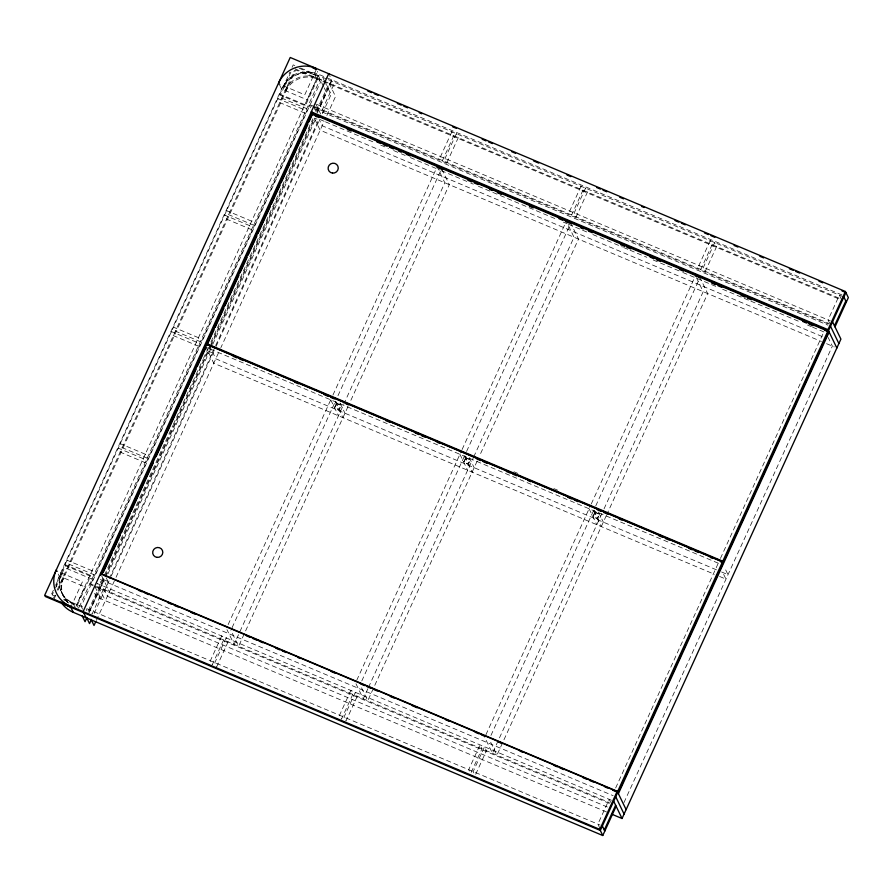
<?xml version="1.0" encoding="UTF-8"?>
<svg xmlns="http://www.w3.org/2000/svg" width="893" height="893" viewBox="0 0 893 893"><rect width="100%" height="100%" fill="white"/><g stroke="black" fill="none" stroke-linecap="round" stroke-linejoin="round"><path stroke-width="0.67" stroke-dasharray="4.46 3.35" d="M53.357 590.228L51.682 593.89L55.433 595.464M55.578 585.361L289.857 72.21M292.089 67.332L293.194 64.888L295.695 65.948M53.323 592.517L52.207 594.961L55.958 596.535M55.545 587.65L65.557 565.716L90.561 576.253L77.211 605.499L63.459 599.705M290.939 72.054L280.369 95.216L305.361 105.754L318.723 76.508L298.72 68.069M53.613 597.864L54.774 595.33M57.085 590.251L294.545 70.145M54.127 598.935L55.868 595.129M58.179 590.061L295.639 69.944L839.889 299.367M70.815 607.251L82.424 581.823L56.784 571.018M316.39 69.364L304.77 94.792L279.129 83.987M76.017 606.247L84.868 586.88L59.217 576.063L57.755 573.038M79.176 607.162L320.118 79.41M125.813 528.466L87.592 612.185L86.141 609.205M126.393 527.194L139.129 499.287M139.71 498.015L172.729 425.704M173.309 424.443L202.845 359.745M203.425 358.473L208.627 347.053M210.949 341.986L312.885 118.713M316.356 111.1L329.093 83.194M88.675 612.018L210.313 345.591M210.893 344.318L314.213 117.932L320.152 130.211L821.426 341.517M316.87 112.172L331.649 79.812L329.696 75.771M89.099 612.844L105.05 577.905M105.631 576.632L210.145 347.712M210.726 346.439L314.972 118.099M317.294 113.02L326.559 92.727L324.17 87.782M107.919 573.942L212.132 345.68M212.713 344.419L316.926 116.157M103.476 579.535L107.964 581.421L215.068 346.819M215.648 345.558L318.701 119.829L315.341 118.412M94.167 613.469L110.699 577.258M111.279 575.985L215.503 347.701M216.084 346.428L319.727 119.416L324.215 121.303L220.861 347.69M322.362 113.645L331.046 94.613L325.677 83.495M96.344 620.434L115.454 578.564M116.034 577.302L220.281 348.951M326.849 115.543L335.534 96.511L328.133 81.207M228.128 624.62L330.6 400.153M332.922 395.086L437.124 166.824L444.837 182.764L234.1 644.366L226.978 629.643M232.035 627.779L335.668 400.778M337.978 395.711L441.622 168.71L449.324 184.661L350.156 401.872M348.002 406.583L238.587 646.264L230.874 630.313M356.72 680.332L461.514 450.809M462.094 449.536L566.307 221.274M361.788 680.957L466.001 452.695M466.581 451.423L570.794 223.161L578.497 239.112L479.34 456.323M367.905 688.67L363.272 698.817L355.559 682.877M368.485 687.409L473.123 458.221M473.692 456.959L574.009 237.225L566.899 222.502M477.186 461.034L367.76 700.715L360.649 685.991M485.892 734.783L590.686 505.259M591.266 503.987L695.48 275.725M471.191 772.412L481.952 748.859L480.021 744.874L468.702 769.677L470.622 773.651M490.96 735.408L595.173 507.146M595.754 505.884L699.967 277.611L707.68 293.563L606.939 514.223M475.679 774.309L486.439 750.745L484.508 746.771L473.19 771.563L475.109 775.548M601.871 513.598L492.445 753.268L484.743 737.328M604.025 508.876L703.193 291.676L696.071 276.953M606.358 515.484L496.932 755.165L489.822 740.442M615.657 787.972L719.858 559.71M720.439 558.438L824.072 331.448M623.939 802.651L832.365 346.127L828.213 337.543M841.92 294.913L318.823 74.409L317.361 71.384M300.695 68.058L327.173 79.22M328.3 79.689L843.874 297.023M295.125 68.873L840.659 298.831M316.97 104.481L830.311 320.877M315.218 106.914L308.799 104.213L310.563 107.841M315.53 107.048L829.34 323.634M311.88 106.356L309.324 105.285L90.45 584.681L93.017 585.763M313.164 106.903L828.57 324.159M315.106 109.002L827.956 325.186M325.499 121.85L375.629 142.98M380.764 145.146L388.477 148.394M393.623 150.56L400.053 153.272M401.337 153.819L405.188 155.438M410.334 157.603L439.892 170.072M441.175 170.608L469.461 182.529M470.745 183.076L473.312 184.159M478.458 186.324L499.02 194.998M500.303 195.534L556.864 219.377M563.282 222.078L567.144 223.708M568.428 224.255L581.276 229.668M582.56 230.215L587.706 232.381M592.852 234.546L622.41 247.004M623.694 247.551L628.839 249.716M630.123 250.252L646.833 257.296M653.263 260.008L681.538 271.93M682.821 272.477L716.242 286.564M722.66 289.265L749.662 300.651M750.946 301.187L801.066 322.317M807.495 325.03L811.357 326.648M812.641 327.195L824.206 332.073M822.174 336.527L322.183 125.757L319.192 119.584M826.572 343.682L834.285 346.93M514 471.783L517.851 473.413M553.85 488.583L557.701 490.212M718.273 563.204L206.06 347.288L213.762 363.228L714.422 574.277M207.835 350.96L212.322 352.847L210.547 349.174M716.454 569.823L215.793 358.785L209.866 346.506M721.589 571.989L728.007 574.701L724.457 567.334M719.557 576.443L725.976 579.144L722.415 571.788M100.306 579.501L613.145 795.685M611.448 800.273L96.98 583.419L105.341 600.71M93.296 585.027L89.936 583.609L91.689 587.237M96.667 586.444L609.406 802.573M94.301 586.299L609.707 803.566M607.374 807.026L107.372 596.256L99.011 578.965M606.626 812.016L96.366 596.926L94.613 593.298M64.184 599.158L85.661 608.211M86.788 608.68L600.118 825.076M841.318 299.11L839.387 295.136L828.068 319.928L829.508 322.909M598.433 512.013L603.322 522.137M593.945 510.126L598.835 520.251M593.577 510.64L601.29 526.591M589.09 508.753L596.803 524.693M325.074 82.268L322.686 77.323L81.174 606.314L83.105 610.299M323.579 86.554L318.198 75.436L76.686 604.427L78.617 608.401M315.854 104.012L320.699 114.047M313.878 107.305L316.211 112.15M469.249 457.562L474.15 467.686M464.762 455.676L469.662 465.789M464.405 456.189L472.118 472.14M459.917 454.303L467.631 470.243M279.621 84.991L281.574 89.032L307.214 99.849L318.823 74.409A28.308 27.471 -25.8 0 0 281.574 89.032L59.217 576.063A28.308 27.471 -25.8 0 0 56.717 586.935M610.645 802.316L609.205 799.335L597.875 824.127L599.806 828.112M340.077 403.111L344.966 413.236M335.589 401.225L340.479 411.338M335.232 401.738L342.934 417.69M330.745 399.841L338.447 415.792M106.189 577.749L107.964 581.421M101.702 575.862L109.404 591.802M95.004 586.712L100.853 598.812M75.28 607.854L72.846 602.808A23.352 22.671 -25.8 0 1 61.271 572.904L63.704 577.961A23.352 22.671 -25.8 0 0 67.745 602.663M61.293 591.758L63.727 596.803M73.36 603.88A23.352 22.671 -25.8 0 1 61.784 573.976M284.141 86.945A23.352 22.671 -25.8 0 1 314.872 74.878M285.548 89.858A23.352 22.671 -25.8 0 1 316.278 77.791M68.694 602.998A23.352 22.671 -25.8 0 1 63.191 576.889M101.467 585.306L90.148 610.098L92.079 614.083L103.398 589.28L101.467 585.306M331.66 81.107L320.341 105.899L322.261 109.884L333.58 85.092L331.66 81.107M221.676 635.972L210.357 660.775L212.277 664.749L223.596 639.957L221.676 635.972M451.858 131.773L440.539 156.576L442.47 160.55L453.789 135.758L451.858 131.773M226.163 637.87L214.845 662.662L216.765 666.647L228.083 641.844L226.163 637.87M456.345 133.671L445.027 158.463L446.958 162.448L458.276 137.645L456.345 133.671M336.538 403.189L334.507 407.632L338.994 409.53L341.026 405.076L336.538 403.189M336.717 403.547L334.685 408.001L339.173 409.898L341.204 405.444L336.717 403.547M350.849 690.423L339.53 715.226L341.45 719.2L352.768 694.408L350.849 690.423M581.042 186.224L569.723 211.027L571.643 215.001L582.962 190.209L581.042 186.224M355.336 692.321L344.017 717.112L345.937 721.097L357.256 696.294L355.336 692.321M585.529 188.122L574.21 212.914L576.13 216.899L587.449 192.095L585.529 188.122M465.711 457.64L463.679 462.083L468.166 463.98L470.198 459.527L465.711 457.64M465.889 458.009L463.858 462.451L468.345 464.349L470.377 459.895L465.889 458.009M710.214 240.686L698.895 265.478L700.815 269.452L712.134 244.66L710.214 240.686M714.701 242.572L703.383 267.364L705.303 271.349L716.621 246.546L714.701 242.572M594.894 512.091L592.863 516.545L597.35 518.431L599.382 513.977L594.894 512.091M595.073 512.459L593.041 516.902L597.529 518.8L599.56 514.346L595.073 512.459M304.848 104.682L279.844 94.145L281.764 98.118L306.768 108.656L304.848 104.682M302.816 109.136L277.812 98.587L279.732 102.572L304.736 113.11L302.816 109.136M251.659 221.196L226.655 210.648L228.575 214.633L253.579 225.17L251.659 221.196M249.627 225.639L224.623 215.101L226.543 219.086L251.547 229.624L249.627 225.639M198.458 337.699L173.454 327.162L175.385 331.147L200.389 341.684L198.458 337.699M196.427 342.153L171.423 331.616L173.354 335.601L198.346 346.138L196.427 342.153M145.269 454.213L120.265 443.676L122.185 447.661L147.189 458.198L145.269 454.213M143.237 458.667L118.233 448.13L120.153 452.104L145.157 462.652L143.237 458.667M92.068 570.727L67.075 560.19L68.995 564.164L93.999 574.712L92.068 570.727M90.037 575.181L65.044 564.644L66.964 568.618L91.968 579.155L90.037 575.181M316.792 78.863L314.358 73.806A23.352 22.671 -25.8 0 0 283.617 85.873L286.061 90.93A23.352 22.671 -25.8 0 1 316.792 78.863"/><path stroke-width="1.34" d="M100.719 575.226L312.115 112.194M206.886 344.341L101.869 574.378L617.543 791.745L722.571 561.708L206.886 344.341L207.41 345.412M207.645 344.899L207.12 343.827L312.148 113.791L827.822 331.169L828.336 332.241L723.319 562.277L208.917 345.435M103.432 572.056L112.116 553.035M113.277 550.501L120.231 535.275M121.381 532.741L130.065 513.721M131.226 511.187L153.228 462.998M156.119 456.658L163.073 441.432M164.223 438.898L186.224 390.71M187.385 388.176L196.069 369.155M197.23 366.621L205.915 347.6M207.076 345.055L214.019 329.841M215.18 327.307L223.864 308.286M225.014 305.752L238.911 275.312M240.072 272.778L247.015 257.564M248.176 255.018L256.86 235.998M258.021 233.464L270.177 206.83M271.338 204.296L280.022 185.275M281.172 182.741L289.857 163.72M291.018 161.186L307.806 124.406M308.967 121.872L311.858 115.532M86.788 617.911L85.047 621.718L82.067 615.545M91.276 619.809L89.534 623.615L86.554 617.431M95.763 621.695L94.022 625.502L91.041 619.329M616.125 806.279L602.775 835.524L599.817 829.396L617.23 791.254L100.529 573.44L101.054 574.512M836.853 348.013L827.978 329.651L845.392 291.498L290.225 57.476L44.65 595.374L599.817 829.396M723.319 562.277L722.794 561.206L827.822 331.169M618.056 792.817L723.084 562.78L722.571 561.708M618.403 793.665L829.139 332.073L824.652 330.176M604.293 829.999L615.612 805.207M834.475 325.8L845.805 301.008M835 326.871L848.35 297.626L845.392 291.498M611.761 814.182L622.041 818.513L840.916 339.117L832.555 321.826M312.539 67.734L316.39 69.364L315.865 68.292A28.308 27.471 -25.8 0 0 278.616 82.915L279.129 83.987M367.771 91.019L371.622 92.649M374.189 93.732L378.052 95.35M397.329 103.476L401.18 105.106M403.759 106.189L407.61 107.819M419.174 112.697L421.753 113.779M452.595 126.784L456.457 128.402M482.164 139.241L486.015 140.871M488.583 141.954L492.445 143.572M511.722 151.698L515.585 153.328M533.579 160.919L538.713 163.084M566.988 175.006L570.85 176.624M596.557 187.463L600.409 189.093M602.976 190.176L606.838 191.794M619.686 197.219L623.548 198.838M641.542 206.428L644.11 207.511M674.963 220.515L678.814 222.134M681.381 223.217L685.244 224.846M704.521 232.973L708.383 234.602M710.951 235.685L714.802 237.304M734.079 245.441L737.942 247.06M759.787 256.269L763.649 257.898M789.356 268.737L793.207 270.356M795.786 271.439L799.637 273.068M818.914 281.195L822.777 282.824M842.054 290.951L845.905 292.569L828.492 330.723L311.791 112.909L311.277 111.837L827.978 329.651M312.438 114.259L316.926 116.157M437.124 166.824L441.622 168.71M566.307 221.274L570.794 223.161M695.48 275.725L698.851 277.143M315.229 115.945L319.08 117.563M347.299 129.463L351.15 131.081M376.801 141.898L380.652 143.516M383.22 144.599L387.06 146.229M389.627 147.312L393.478 148.93M398.613 151.096L401.169 152.178M406.304 154.333L410.155 155.962M438.374 167.851L442.225 169.48M467.876 180.297L471.727 181.915M474.295 182.998L478.146 184.617M489.688 189.483L492.255 190.566M497.379 192.732L501.23 194.35M529.449 206.25L533.3 207.868M558.951 218.685L562.802 220.303M565.369 221.386L569.221 223.016M580.763 227.882L583.33 228.954M588.465 231.12L592.305 232.738M620.523 244.637L624.374 246.267M626.942 247.339L630.793 248.968M650.037 257.072L653.877 258.702M656.444 259.785L660.295 261.403M679.54 269.519L683.379 271.137M711.609 283.036L715.449 284.655M718.017 285.738L721.868 287.356M741.112 295.471L744.963 297.09M747.519 298.173L751.37 299.791M802.684 321.424L806.535 323.043M809.091 324.126L812.943 325.755M207.12 343.827L722.794 561.206M233.062 356.218L236.913 357.847M239.48 358.93L243.32 360.549M294.634 382.182L298.485 383.8M324.137 394.617L327.988 396.235M330.555 397.318L334.406 398.937M345.948 403.803L348.516 404.886M385.709 420.57L389.56 422.188M415.223 433.005L419.063 434.634M421.63 435.706L425.481 437.336M437.023 442.202L439.59 443.285M476.795 458.957L480.635 460.587M483.202 461.67L487.053 463.288M506.298 471.404L510.149 473.022M512.705 474.105L516.556 475.723M528.098 480.59L530.665 481.673M567.87 497.356L571.721 498.975M574.277 500.058L578.128 501.676M597.372 509.791L601.223 511.41M603.791 512.493L607.631 514.122M619.184 518.989L621.74 520.061M658.945 535.744L662.796 537.374M665.363 538.457L669.203 540.075M688.447 548.179L692.298 549.809M694.866 550.892L698.717 552.51M710.259 557.377L712.826 558.46M720.517 561.708L723.084 562.78M138.326 590.228L142.177 591.847M144.755 592.93L148.606 594.559M167.884 602.686L171.746 604.315M174.314 605.398L178.165 607.017M191.024 612.442L194.875 614.06M246.289 635.738L250.152 637.368M252.719 638.45L256.57 640.069M259.149 641.152L263 642.781M275.859 648.195L279.71 649.825M282.277 650.908L286.14 652.537M297.704 657.415L300.271 658.498M331.124 671.503L334.975 673.121M360.683 683.96L364.545 685.59M367.112 686.672L370.963 688.291M373.542 689.374L377.393 691.003M390.252 696.417L394.103 698.047M412.097 705.626L417.243 707.803M445.518 719.713L449.369 721.343M475.076 732.182L478.938 733.8M481.506 734.894L485.357 736.513M498.216 741.938L502.067 743.556M520.061 751.147L522.639 752.23M553.481 765.234L557.344 766.853M559.911 767.935L563.762 769.565M583.051 777.691L586.902 779.321M589.469 780.404L593.332 782.022M604.896 786.9L607.463 787.983M612.609 790.149L617.755 792.325L600.33 830.468L45.163 596.446M61.048 602.15A28.308 27.471 -25.8 0 0 73.248 612.308L602.775 835.524M843.874 297.023L846.318 302.08M830.523 326.269L838.884 343.571M329.204 74.766L328.691 73.695L83.116 611.593L86.074 617.71M312.148 113.791L312.662 114.862M617.23 791.254L626.116 809.616M615.724 796.768L624.084 814.07M613.692 801.222L622.041 818.513M602.362 826.014L604.807 831.07M56.784 571.018L56.259 569.946A28.308 27.471 -25.8 0 0 70.29 606.191L73.248 612.308M70.815 607.251A28.308 27.471 -25.8 0 1 64.408 603.467M315.218 68.906A28.308 27.471 -25.8 0 1 316.39 69.364M332.52 173.108A5.101 4.945 -25.8 0 0 337.878 166.154A5.101 4.945 -25.8 0 0 329.171 165.205A5.101 4.945 -25.8 0 0 332.52 173.108M157.079 557.388A5.101 4.945 -25.8 0 0 162.437 550.434A5.101 4.945 -25.8 0 0 153.73 549.496A5.101 4.945 -25.8 0 0 157.079 557.388"/></g></svg>
